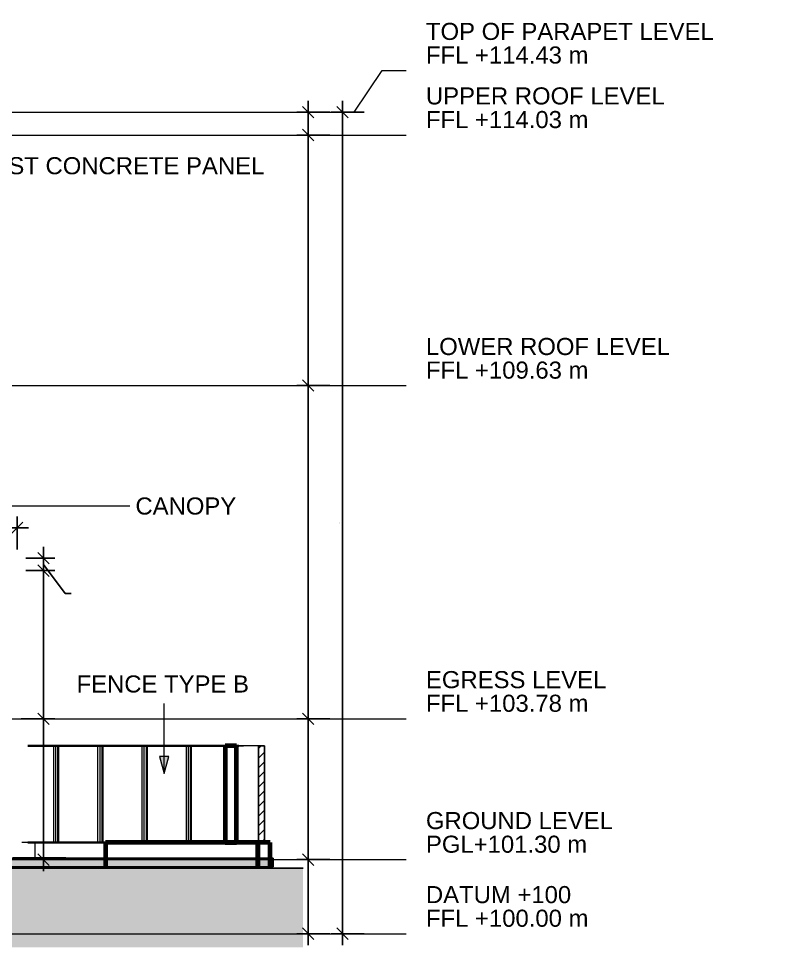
# Model space of a CAD drawing. Header units: millimetres. Extents: x -1379 to 1385823, y -4884429 to 548763.
# Drawn here: x 624407 to 637872, y -2305712 to -2289401 of the extents above; entities that cross this region are included whole.
import ezdxf

# ---------------------------------------------------------------- set-up
doc = ezdxf.new("R2010")
doc.units = ezdxf.units.MM
doc.linetypes.add('Centre', pattern=[31.75, 6.35, -4.7625, 15.875, -4.7625])
doc.layers.add('000 - D I M', color=7, linetype='Continuous')
for name, color, linetype, lineweight in [('A-DETL-GENF', 7, 'Continuous', 35), ('A-DETL-THIN', 7, 'Continuous', 25), ('A-FLOR-FNSH', 7, 'Continuous', 70), ('A-FLOR-LEVL', 7, 'Continuous', 9), ('A-FLOR-PATT', 7, 'Continuous', 70), ('A-GENM', 7, 'Continuous', 35), ('A-GLAZ-CURT', 7, 'Continuous', 35), ('A-GLAZ-CWMG', 7, 'Continuous', 35), ('A-WALL', 7, 'Continuous', 70), ('A-WALL-PATT', 7, 'Continuous', 70), ('G-ANNO-TEXT', 7, 'Continuous', 9), ('WALL-E', 7, 'Continuous', 50)]:
    doc.layers.add(name, color=color, linetype=linetype, lineweight=lineweight)
doc.styles.add('ARIAL', font='arial.ttf')
doc.styles.add('Arial_2', font='arial.ttf', dxfattribs={"height": 3})
doc.dimstyles.new('DPA-DIM-3_0_T-T', dxfattribs={"dimscale": 304.8, "dimtxt": 306.07782, "dimasz": 0.656168, "dimexe": 0.656168, "dimexo": 0.0625, "dimgap": 0.164042, "dimtad": 1, "dimdec": 0, "dimzin": 0, "dimdsep": 46, "dimtxsty": 'Arial_2', "dimblk1": 'OBLIQUE', "dimblk2": 'OBLIQUE', "dimsah": 1, "dimcen": 0.09, "dimdle": 0.656168, "dimclrd": 7, "dimclre": 7, "dimclrt": 7, "dimadec": 8, "dimazin": 0, "dimtfac": 1, "dimtdec": 4, "dimtix": 1, "dimtmove": 0, "dimatfit": 3, "dimfxl": 1.312336, "dimfxlon": 1, "dimtvp": 1, "dimtolj": 1, "dimtzin": 0, "dimarcsym": 2})
doc.dimstyles.new('DPA-DIM-3_0_T-T_1', dxfattribs={"dimscale": 304.8, "dimtxt": 306.07782, "dimasz": 0.656168, "dimexe": 0.656168, "dimexo": 0.0625, "dimgap": 0.164042, "dimtad": 1, "dimdec": 0, "dimzin": 0, "dimdsep": 46, "dimtxsty": 'Arial_2', "dimblk1": 'OBLIQUE', "dimblk2": 'OBLIQUE', "dimsah": 1, "dimcen": 0.09, "dimdle": 0.656168, "dimclrd": 7, "dimclre": 7, "dimclrt": 7, "dimadec": 8, "dimazin": 0, "dimtfac": 1, "dimtdec": 4, "dimtix": 1, "dimtmove": 1, "dimatfit": 3, "dimfxl": 1.312336, "dimfxlon": 1, "dimtvp": 1, "dimtolj": 1, "dimtzin": 0, "dimarcsym": 2})
pattern_1 = [(88.182, (2318155.625, 0), (-1.06917921, 33.67587044), []), (91.818, (2318155.625, 0), (-3.20698401, 33.67621035), [84.232, -50.539])]

# ---------------------------------------------------------------- blocks, each defined once
blk = doc.blocks.new('Rectangular Mullion - Mullion_Beam 300x700-5464522-IV01 - ELEVATION 4')
at = {"layer": 'A-GLAZ-CWMG', "color": 7, "lineweight": 70}
for p, q in [((2321797, 101600), (2319597, 101600)), ((2319597, 101600), (2319597, 101150))]:
    blk.add_line(p, q, dxfattribs=at)
blk = doc.blocks.new('Rectangular Mullion - Column 200x200-5462614-IV01 - ELEVATION 4')
at = {"layer": 'A-GLAZ-CWMG', "color": 7, "lineweight": 70}
for p, q in [((2321897, 103300), (2321697, 103300)), ((2321697, 103300), (2321697, 101600)), ((2321897, 101600), (2321897, 103300)), ((2321697, 101600), (2321897, 101600))]:
    blk.add_line(p, q, dxfattribs=at)
at = {"layer": 'A-GLAZ-CWMG', "color": 7, "lineweight": 9}
for q in [(2321697, 101600), (2321697, 103300)]:
    blk.add_line((2321697, 103300), q, dxfattribs=at)
blk = doc.blocks.new('Curtain Panel Blockwork - Precast-5464527-IV01 - ELEVATION 4')
at = {"layer": 'A-GLAZ-CURT', "color": 7}
for p, q in [((2318233, 103300), (2318732, 103300)), ((2318830, 103300), (2318335, 103300)), ((2318732, 103300), (2318830, 103300)), ((2318732, 101600), (2318233, 101600)), ((2318335, 101600), (2318830, 101600)), ((2318830, 101600), (2318732, 101600))]:
    blk.add_line(p, q, dxfattribs=at)
blk = doc.blocks.new('Rectangular Mullion - Mullion_Beam 300x700-5940329-IV01 - ELEVATION 4')
at = {"layer": 'A-GLAZ-CWMG', "color": 7, "lineweight": 9}
blk.add_line((2322170, 101600), (2321759, 101600), dxfattribs=at)
at = {"layer": 'A-GLAZ-CWMG', "color": 7, "lineweight": 70}
for p, q in [((2322490, 101600), (2322272, 101600)), ((2322272, 101600), (2322272, 101150)), ((2322490, 101150), (2322490, 101600))]:
    blk.add_line(p, q, dxfattribs=at)
blk = doc.blocks.new('Rectangular Mullion - Column 200x200-V158-IV01 - ELEVATION 4')
at = {"layer": 'A-GLAZ-CWMG', "color": 7, "lineweight": 9}
for p, q in [((2321986, 103300), (2321790, 103300)), ((2321790, 103300), (2321827, 103300)), ((2321827, 103300), (2322023, 103300)), ((2322023, 103300), (2321986, 103300)), ((2321827, 101600), (2321790, 101600)), ((2321790, 101600), (2321986, 101600)), ((2322023, 101600), (2321827, 101600)), ((2321986, 101600), (2322023, 101600))]:
    blk.add_line(p, q, dxfattribs=at)
blk = doc.blocks.new('Curtain Panel Blockwork - Precast-V159-IV01 - ELEVATION 4')
at = {"layer": 'A-GLAZ-CURT', "color": 7}
for p, q in [((2321197, 103300), (2321099, 103300)), ((2321099, 103300), (2321839, 103300)), ((2321099, 101600), (2321099, 103300)), ((2321937, 103300), (2321197, 103300)), ((2321839, 103300), (2321937, 103300)), ((2321839, 101600), (2321099, 101600)), ((2321099, 101600), (2321197, 101600)), ((2321197, 101600), (2321937, 101600)), ((2321937, 101600), (2321839, 101600))]:
    blk.add_line(p, q, dxfattribs=at)
blk = doc.blocks.new('Rectangular Mullion - Mullion_Beam 300x700-V160-IV01 - ELEVATION 4')
at = {"layer": 'A-GLAZ-CWMG', "color": 7, "lineweight": 9}
for p, q in [((2321759, 101600), (2320982, 101600)), ((2322054, 101600), (2321277, 101600))]:
    blk.add_line(p, q, dxfattribs=at)
blk = doc.blocks.new('Rectangular Mullion - Column 200x200-V161-IV01 - ELEVATION 4')
at = {"layer": 'A-GLAZ-CWMG', "color": 7, "lineweight": 9}
for p, q in [((2318880, 103300), (2318683, 103300)), ((2318683, 103300), (2318720, 103300)), ((2318683, 103300), (2318683, 101600)), ((2318720, 103300), (2318917, 103300)), ((2318720, 103300), (2318720, 101600)), ((2318917, 103300), (2318880, 103300)), ((2318720, 101600), (2318683, 101600)), ((2318683, 101600), (2318880, 101600)), ((2318917, 101600), (2318720, 101600)), ((2318880, 101600), (2318917, 101600))]:
    blk.add_line(p, q, dxfattribs=at)
blk = doc.blocks.new('Rectangular Mullion - Mullion_Beam 300x700-5465530-IV01 - ELEVATION 4')
at = {"layer": 'A-GLAZ-CWMG', "color": 7, "lineweight": 9}
for p, q in [((2318652, 101600), (2318131, 101600)), ((2318947, 101600), (2318436, 101600))]:
    blk.add_line(p, q, dxfattribs=at)
blk = doc.blocks.new('Rectangular Mullion - Mullion_Beam 300x700-5940328-IV01 - ELEVATION 4')
at = {"layer": 'A-GLAZ-CWMG', "color": 7, "lineweight": 70}
for p, q in [((2322272, 101600), (2321797, 101600)), ((2322272, 101150), (2322272, 101600))]:
    blk.add_line(p, q, dxfattribs=at)
blk = doc.blocks.new('DPA_GM-Manhole Cover Type 2 - 600x600-V178-IV01 - ELEVATION 4')
at = {"layer": 'A-GENM', "lineweight": 9}
h = blk.add_hatch(dxfattribs=at)
h.set_pattern_fill('FP_70', style=0, pattern_type=2)
h.set_pattern_definition(pattern_1)
h.paths.add_polyline_path([(2318145, 101325), (2318147, 101325), (2318147, 101327), (2318143, 101327), (2318143, 101325)])
h = blk.add_hatch(dxfattribs=at)
h.set_pattern_fill('FP_71', style=0, pattern_type=2)
h.set_pattern_definition([(53.901, (2307336.18, 0), (-24.55651, 33.676058), []), (126.099, (2307336.18, 0), (-73.668976, 33.676412), [104.196, -62.518])])
h.paths.add_polyline_path([(2318147, 101325), (2318153, 101325), (2318153, 101327), (2318147, 101327)])
h = blk.add_hatch(dxfattribs=at)
h.set_pattern_fill('FP_70', style=0, pattern_type=2)
h.set_pattern_definition(pattern_1)
h.paths.add_polyline_path([(2318157, 101325), (2318157, 101327), (2318153, 101327), (2318153, 101325)])
h = blk.add_hatch(dxfattribs=at)
h.set_pattern_fill('FP_73', style=0, pattern_type=2)
h.set_pattern_definition([(53.901, (2307191.017, 0), (-24.55651, 33.676058), []), (126.099, (2307191.017, 0), (-73.668976, 33.676412), [104.196, -62.518])])
h.paths.add_polyline_path([(2318239, 101325), (2318239, 101327), (2318157, 101327), (2318157, 101325), (2318227, 101325)])
h = blk.add_hatch(dxfattribs=at)
h.set_pattern_fill('FP_62', style=0, pattern_type=2)
h.set_pattern_definition([(45.014, (2296932.696, 0), (-33.658734, 33.676222), []), (134.986, (2296932.696, 0), (-100.97723, 33.67518), [119.033, -71.42])])
h.paths.add_polyline_path([(2318659, 101325), (2318659, 101327), (2318239, 101327), (2318239, 101325)])
h = blk.add_hatch(dxfattribs=at)
h.set_pattern_fill('FP_72', style=0, pattern_type=2)
h.set_pattern_definition([(55.616, (2308193.824, 0), (-23.04434, 33.676178), []), (124.384, (2308193.824, 0), (-69.13362, 33.675858), [102.015, -61.209])])
h.paths.add_polyline_path([(2318736, 101325), (2318736, 101327), (2318659, 101327), (2318659, 101325)])
at = {"layer": 'A-GENM', "color": 7}
for p, q in [((2317976, 101325), (2318875, 101325)), ((2318004, 101325), (2317976, 101325)), ((2318904, 101325), (2318004, 101325)), ((2318145, 101325), (2318125, 101325)), ((2318125, 101325), (2318735, 101325)), ((2318125, 101325), (2318145, 101325)), ((2318735, 101325), (2318125, 101325)), ((2318730, 101325), (2318130, 101325)), ((2318130, 101325), (2318149, 101325)), ((2318141, 101325), (2318159, 101325)), ((2318720, 101325), (2318141, 101325)), ((2318221, 101327), (2318143, 101327)), ((2318143, 101327), (2318147, 101327)), ((2318143, 101327), (2318143, 101325)), ((2318147, 101325), (2318143, 101325)), ((2318143, 101325), (2318221, 101325)), ((2318145, 101325), (2318754, 101325)), ((2318145, 101325), (2318754, 101325)), ((2318147, 101327), (2318230, 101327)), ((2318147, 101325), (2318147, 101327)), ((2318230, 101325), (2318147, 101325)), ((2318149, 101325), (2318749, 101325)), ((2318230, 101327), (2318153, 101327)), ((2318153, 101327), (2318157, 101327)), ((2318153, 101327), (2318153, 101325)), ((2318157, 101325), (2318153, 101325)), ((2318153, 101325), (2318230, 101325)), ((2318153, 101325), (2318168, 101325)), ((2318167, 101325), (2318153, 101325)), ((2318157, 101327), (2318239, 101327)), ((2318157, 101325), (2318157, 101327)), ((2318239, 101325), (2318157, 101325)), ((2318159, 101325), (2318739, 101325)), ((2318160, 101325), (2318174, 101325)), ((2318175, 101325), (2318160, 101325)), ((2318163, 101325), (2318177, 101325)), ((2318176, 101325), (2318163, 101325)), ((2318167, 101325), (2318181, 101325)), ((2318168, 101325), (2318181, 101325)), ((2318170, 101325), (2318184, 101325)), ((2318185, 101325), (2318170, 101325)), ((2318174, 101325), (2318189, 101325)), ((2318175, 101325), (2318189, 101325)), ((2318176, 101325), (2318191, 101325)), ((2318177, 101325), (2318191, 101325)), ((2318184, 101325), (2318198, 101325)), ((2318185, 101325), (2318198, 101325)), ((2318640, 101327), (2318221, 101327)), ((2318221, 101325), (2318640, 101325)), ((2318230, 101327), (2318649, 101327)), ((2318650, 101327), (2318230, 101327)), ((2318649, 101325), (2318230, 101325)), ((2318230, 101325), (2318650, 101325)), ((2318239, 101327), (2318659, 101327)), ((2318239, 101327), (2318239, 101325)), ((2318659, 101325), (2318239, 101325)), ((2318728, 101327), (2318640, 101327)), ((2318640, 101325), (2318728, 101325)), ((2318649, 101327), (2318732, 101327)), ((2318732, 101325), (2318649, 101325)), ((2318732, 101327), (2318650, 101327)), ((2318650, 101325), (2318732, 101325)), ((2318659, 101327), (2318736, 101327)), ((2318659, 101325), (2318659, 101327)), ((2318736, 101325), (2318659, 101325)), ((2318695, 101325), (2318681, 101325)), ((2318696, 101325), (2318681, 101325)), ((2318703, 101325), (2318688, 101325)), ((2318702, 101325), (2318688, 101325)), ((2318704, 101325), (2318691, 101325)), ((2318705, 101325), (2318691, 101325)), ((2318695, 101325), (2318710, 101325)), ((2318710, 101325), (2318696, 101325)), ((2318713, 101325), (2318698, 101325)), ((2318712, 101325), (2318698, 101325)), ((2318717, 101325), (2318702, 101325)), ((2318703, 101325), (2318717, 101325)), ((2318704, 101325), (2318719, 101325)), ((2318719, 101325), (2318705, 101325)), ((2318726, 101325), (2318712, 101325)), ((2318713, 101325), (2318726, 101325)), ((2318739, 101325), (2318720, 101325)), ((2318732, 101327), (2318728, 101327)), ((2318728, 101325), (2318732, 101325)), ((2318749, 101325), (2318730, 101325)), ((2318736, 101327), (2318732, 101327)), ((2318732, 101325), (2318736, 101325)), ((2318735, 101325), (2318754, 101325)), ((2318754, 101325), (2318735, 101325)), ((2318736, 101325), (2318736, 101327)), ((2318875, 101325), (2318904, 101325)), ((2317976, 101150), (2317976, 101175)), ((2318004, 101175), (2318004, 101150)), ((2318904, 101175), (2318904, 101150))]:
    blk.add_line(p, q, dxfattribs=at)
blk = doc.blocks.new('DPA_GM-Manhole Cover Type 2 - 600x600-V183-IV01 - ELEVATION 4')
at = {"layer": 'A-GENM', "color": 7}
for p, q in [((2317990, 101325), (2318890, 101325)), ((2318890, 101325), (2317990, 101325)), ((2318135, 101325), (2318745, 101325)), ((2318135, 101325), (2318745, 101325)), ((2318135, 101325), (2318745, 101325)), ((2318745, 101325), (2318135, 101325)), ((2318740, 101325), (2318140, 101325)), ((2318140, 101325), (2318740, 101325)), ((2318230, 101327), (2318150, 101327)), ((2318150, 101327), (2318230, 101327)), ((2318230, 101327), (2318150, 101327)), ((2318150, 101327), (2318230, 101327)), ((2318150, 101325), (2318730, 101325)), ((2318730, 101325), (2318150, 101325)), ((2318230, 101325), (2318150, 101325)), ((2318150, 101325), (2318230, 101325)), ((2318230, 101325), (2318150, 101325)), ((2318150, 101325), (2318230, 101325)), ((2318230, 101327), (2318650, 101327)), ((2318650, 101327), (2318230, 101327)), ((2318230, 101327), (2318650, 101327)), ((2318650, 101327), (2318230, 101327)), ((2318230, 101325), (2318650, 101325)), ((2318650, 101325), (2318230, 101325)), ((2318230, 101325), (2318650, 101325)), ((2318650, 101325), (2318230, 101325)), ((2318650, 101327), (2318735, 101327)), ((2318735, 101327), (2318650, 101327)), ((2318650, 101327), (2318730, 101327)), ((2318730, 101327), (2318650, 101327)), ((2318650, 101325), (2318735, 101325)), ((2318735, 101325), (2318650, 101325)), ((2318650, 101325), (2318730, 101325)), ((2318730, 101325), (2318650, 101325))]:
    blk.add_line(p, q, dxfattribs=at)
blk = doc.blocks.new('_Oblique')
at = {"color": 7, "linetype": 'ByBlock', "lineweight": -2}
blk.add_line((-0.5, -0.5), (0.5, 0.5), dxfattribs=at)
blk = doc.blocks.new('*D1880')
at = {"layer": '000 - D I M', "color": 7, "lineweight": -2, "transparency": 16777216}
for p, q in [((629493, -2290846), (629493, -2291646)), ((629873, -2291046), (629293, -2291046)), ((629873, -2291446), (629293, -2291446))]:
    blk.add_line(p, q, dxfattribs=at)
at = {"layer": 'Defpoints', "color": 7, "transparency": 16777216}
for p in [(629893, -2291046), (629493, -2291446), (629893, -2291446)]:
    blk.add_point(p, dxfattribs=at)
at = {"layer": '000 - D I M', "color": 7, "lineweight": -2, "transparency": 16777216, "xscale": 200, "yscale": 200, "zscale": 200}
for p, rotation in [((629493, -2291046), 90), ((629493, -2291446), 270)]:
    blk.add_blockref('_Oblique', p, dxfattribs=dict(at, rotation=rotation))
at = {"layer": '000 - D I M', "color": 7, "transparency": 16777216, "insert": (629441, -2291246), "char_height": 3, "width": 830.65, "attachment_point": 5, "rotation": 90, "style": 'Arial_2'}
blk.add_mtext('\\A1;400', dxfattribs=at)
blk = doc.blocks.new('*D1881')
at = {"layer": '000 - D I M', "color": 7, "lineweight": -2, "transparency": 16777216}
for p, q in [((629493, -2291246), (629493, -2296046)), ((629873, -2291446), (629293, -2291446)), ((629873, -2295846), (629293, -2295846))]:
    blk.add_line(p, q, dxfattribs=at)
at = {"layer": 'Defpoints', "color": 7, "transparency": 16777216}
for p in [(629893, -2291446), (629493, -2295846), (629893, -2295846)]:
    blk.add_point(p, dxfattribs=at)
at = {"layer": '000 - D I M', "color": 7, "lineweight": -2, "transparency": 16777216, "xscale": 200, "yscale": 200, "zscale": 200}
for p, rotation in [((629493, -2291446), 90), ((629493, -2295846), 270)]:
    blk.add_blockref('_Oblique', p, dxfattribs=dict(at, rotation=rotation))
at = {"layer": '000 - D I M', "color": 7, "transparency": 16777216, "insert": (629441, -2293646), "char_height": 3, "width": 1107.53, "attachment_point": 5, "rotation": 90, "style": 'Arial_2'}
blk.add_mtext('\\A1;4400', dxfattribs=at)
blk = doc.blocks.new('*D1882')
at = {"layer": '000 - D I M', "color": 7, "lineweight": -2, "transparency": 16777216}
for p, q in [((629493, -2295646), (629493, -2301896)), ((629873, -2295846), (629293, -2295846)), ((629873, -2301696), (629293, -2301696))]:
    blk.add_line(p, q, dxfattribs=at)
at = {"layer": 'Defpoints', "color": 7, "transparency": 16777216}
for p in [(629893, -2295846), (629493, -2301696), (629893, -2301696)]:
    blk.add_point(p, dxfattribs=at)
at = {"layer": '000 - D I M', "color": 7, "lineweight": -2, "transparency": 16777216, "xscale": 200, "yscale": 200, "zscale": 200}
for p, rotation in [((629493, -2295846), 90), ((629493, -2301696), 270)]:
    blk.add_blockref('_Oblique', p, dxfattribs=dict(at, rotation=rotation))
at = {"layer": '000 - D I M', "color": 7, "transparency": 16777216, "insert": (629441, -2298771), "char_height": 3, "width": 1107.53, "attachment_point": 5, "rotation": 90, "style": 'Arial_2'}
blk.add_mtext('\\A1;5850', dxfattribs=at)
blk = doc.blocks.new('*D1883')
at = {"layer": '000 - D I M', "color": 7, "lineweight": -2, "transparency": 16777216}
for p, q in [((629493, -2301496), (629493, -2304371)), ((629873, -2301696), (629293, -2301696)), ((629873, -2304171), (629293, -2304171))]:
    blk.add_line(p, q, dxfattribs=at)
at = {"layer": 'Defpoints', "color": 7, "transparency": 16777216}
for p in [(629893, -2301696), (629493, -2304171), (629893, -2304171)]:
    blk.add_point(p, dxfattribs=at)
at = {"layer": '000 - D I M', "color": 7, "lineweight": -2, "transparency": 16777216, "xscale": 200, "yscale": 200, "zscale": 200}
for p, rotation in [((629493, -2301696), 90), ((629493, -2304171), 270)]:
    blk.add_blockref('_Oblique', p, dxfattribs=dict(at, rotation=rotation))
at = {"layer": '000 - D I M', "color": 7, "transparency": 16777216, "insert": (629441, -2302933), "char_height": 3, "width": 1107.53, "attachment_point": 5, "rotation": 90, "style": 'Arial_2'}
blk.add_mtext('\\A1;2475', dxfattribs=at)
blk = doc.blocks.new('*D1884')
at = {"layer": '000 - D I M', "color": 7, "lineweight": -2, "transparency": 16777216}
for p, q in [((629493, -2303971), (629493, -2305671)), ((629873, -2304171), (629293, -2304171)), ((629873, -2305471), (629293, -2305471))]:
    blk.add_line(p, q, dxfattribs=at)
at = {"layer": 'Defpoints', "color": 7, "transparency": 16777216}
for p in [(629893, -2304171), (629493, -2305471), (629893, -2305471)]:
    blk.add_point(p, dxfattribs=at)
at = {"layer": '000 - D I M', "color": 7, "lineweight": -2, "transparency": 16777216, "xscale": 200, "yscale": 200, "zscale": 200}
for p, rotation in [((629493, -2304171), 90), ((629493, -2305471), 270)]:
    blk.add_blockref('_Oblique', p, dxfattribs=dict(at, rotation=rotation))
at = {"layer": '000 - D I M', "color": 7, "transparency": 16777216, "insert": (629441, -2304821), "char_height": 3, "width": 1107.53, "attachment_point": 5, "rotation": 90, "style": 'Arial_2'}
blk.add_mtext('\\A1;1300', dxfattribs=at)
blk = doc.blocks.new('*D1885')
at = {"layer": '000 - D I M', "color": 7, "lineweight": -2, "transparency": 16777216}
for p, q in [((630093, -2290846), (630093, -2305671)), ((630473, -2291046), (629893, -2291046)), ((630473, -2305471), (629893, -2305471))]:
    blk.add_line(p, q, dxfattribs=at)
at = {"layer": 'Defpoints', "color": 7, "transparency": 16777216}
for p in [(630493, -2291046), (630093, -2305471), (630493, -2305471)]:
    blk.add_point(p, dxfattribs=at)
at = {"layer": '000 - D I M', "color": 7, "lineweight": -2, "transparency": 16777216, "xscale": 200, "yscale": 200, "zscale": 200}
for p, rotation in [((630093, -2291046), 90), ((630093, -2305471), 270)]:
    blk.add_blockref('_Oblique', p, dxfattribs=dict(at, rotation=rotation))
at = {"layer": '000 - D I M', "color": 7, "transparency": 16777216, "insert": (630041, -2298258), "char_height": 3, "width": 1384.41, "attachment_point": 5, "rotation": 90, "style": 'Arial_2'}
blk.add_mtext('\\A1;14425', dxfattribs=at)
blk = doc.blocks.new('*D1886')
at = {"layer": '000 - D I M', "color": 7, "lineweight": -2, "transparency": 16777216}
for p, q in [((624846, -2301496), (624846, -2304371)), ((624451, -2301696), (625046, -2301696)), ((624465, -2304171), (625046, -2304171))]:
    blk.add_line(p, q, dxfattribs=at)
at = {"layer": 'Defpoints', "color": 7, "transparency": 16777216}
for p in [(624431, -2301696), (624446, -2304171), (624846, -2304171)]:
    blk.add_point(p, dxfattribs=at)
at = {"layer": '000 - D I M', "color": 7, "lineweight": -2, "transparency": 16777216, "xscale": 200, "yscale": 200, "zscale": 200}
for p, rotation in [((624846, -2301696), 90), ((624846, -2304171), 270)]:
    blk.add_blockref('_Oblique', p, dxfattribs=dict(at, rotation=rotation))
at = {"layer": '000 - D I M', "color": 7, "transparency": 16777216, "insert": (624794, -2302933), "char_height": 3, "width": 1107.53, "attachment_point": 5, "rotation": 90, "style": 'Arial_2'}
blk.add_mtext('\\A1;2475', dxfattribs=at)
blk = doc.blocks.new('*D1898')
at = {"layer": '000 - D I M', "color": 7, "lineweight": -2, "transparency": 16777216}
for p, q in [((624846, -2298676), (624846, -2299296)), ((624533, -2298876), (625046, -2298876)), ((624846, -2298986), (625225, -2299497)), ((624533, -2299096), (625046, -2299096)), ((625225, -2299497), (625332, -2299497))]:
    blk.add_line(p, q, dxfattribs=at)
at = {"layer": 'Defpoints', "color": 7, "transparency": 16777216}
for p in [(624514, -2298876), (624514, -2299096), (624846, -2299096)]:
    blk.add_point(p, dxfattribs=at)
at = {"layer": '000 - D I M', "color": 7, "lineweight": -2, "transparency": 16777216, "xscale": 200, "yscale": 200, "zscale": 200}
for p, rotation in [((624846, -2298876), 90), ((624846, -2299096), 270)]:
    blk.add_blockref('_Oblique', p, dxfattribs=dict(at, rotation=rotation))
at = {"layer": '000 - D I M', "color": 7, "transparency": 16777216, "insert": (625273, -2299445), "char_height": 3, "width": 830.65, "attachment_point": 1, "rotation": 90, "line_spacing_factor": 0.941778, "style": 'Arial_2'}
blk.add_mtext('\\A1;220', dxfattribs=at)
blk = doc.blocks.new('*D1899')
at = {"layer": '000 - D I M', "color": 7, "lineweight": -2, "transparency": 16777216}
for p, q in [((624846, -2298896), (624846, -2301896)), ((624533, -2299096), (625046, -2299096)), ((624465, -2301696), (625046, -2301696))]:
    blk.add_line(p, q, dxfattribs=at)
at = {"layer": 'Defpoints', "color": 7, "transparency": 16777216}
for p in [(624514, -2299096), (624446, -2301696), (624846, -2301696)]:
    blk.add_point(p, dxfattribs=at)
at = {"layer": '000 - D I M', "color": 7, "lineweight": -2, "transparency": 16777216, "xscale": 200, "yscale": 200, "zscale": 200}
for p, rotation in [((624846, -2299096), 90), ((624846, -2301696), 270)]:
    blk.add_blockref('_Oblique', p, dxfattribs=dict(at, rotation=rotation))
at = {"layer": '000 - D I M', "color": 7, "transparency": 16777216, "insert": (624794, -2300396), "char_height": 3, "width": 1107.53, "attachment_point": 5, "rotation": 90, "style": 'Arial_2'}
blk.add_mtext('\\A1;2600', dxfattribs=at)
blk = doc.blocks.new('*D1913')
at = {"layer": '000 - D I M', "color": 7, "lineweight": -2, "transparency": 16777216}
for p, q in [((622033, -2297963), (622033, -2298543)), ((624383, -2298724), (624383, -2298143)), ((621833, -2298343), (624583, -2298343))]:
    blk.add_line(p, q, dxfattribs=at)
at = {"layer": 'Defpoints', "color": 7, "transparency": 16777216}
for p in [(622033, -2297943), (624383, -2298343), (624383, -2298743)]:
    blk.add_point(p, dxfattribs=at)
at = {"layer": '000 - D I M', "color": 7, "lineweight": -2, "transparency": 16777216, "xscale": 200, "yscale": 200, "zscale": 200, "rotation": 180}
blk.add_blockref('_Oblique', (622033, -2298343), dxfattribs=at)
at = {"layer": '000 - D I M', "color": 7, "lineweight": -2, "transparency": 16777216, "xscale": 200, "yscale": 200, "zscale": 200}
blk.add_blockref('_Oblique', (624383, -2298343), dxfattribs=at)
at = {"layer": '000 - D I M', "color": 7, "transparency": 16777216, "insert": (623208, -2298292), "char_height": 3, "width": 1107.53, "attachment_point": 5, "style": 'Arial_2'}
blk.add_mtext('\\A1;2350', dxfattribs=at)

msp = doc.modelspace()

# ---------------------------------------------------------------- hatches: boundary and pattern name
at = {"layer": 'A-DETL-GENF', "lineweight": 9}
h = msp.add_hatch(dxfattribs=at)
h.set_pattern_fill('FP_84', style=0, pattern_type=2)
h.set_pattern_definition([(45, (603264.26, -2405470.96), (0, 449.0128), [317.5, -317.5]), (45, (603180.08, -2405386.77), (0, 449.0128), [317.5, -317.5]), (45, (603095.9, -2405302.58), (0, 449.0128), [317.5, -317.5]), (135, (603095.9, -2405246.45), (-449.0128, 3e-14), [317.5, -317.5]), (135, (603180.08, -2405162.26), (-449.0128, 3e-14), [317.5, -317.5]), (135, (603264.26, -2405078.07), (-449.0128, 3e-14), [317.5, -317.5])])
h.paths.add_polyline_path([(615365.3, -2305712.1), (629403.2, -2305712.1), (629403.2, -2304321), (598422.9, -2304321), (598422.9, -2305712.1), (614881.2, -2305712.1)])
at = {"layer": 'A-FLOR-PATT', "lineweight": 35}
msp.add_hatch(color=7, dxfattribs=at).paths.add_polyline_path([(625530.7, -2304296), (628876.4, -2304296), (628876.4, -2304146), (622012.8, -2304146), (622012.8, -2304296), (624562.5, -2304296)])
at = {"layer": 'A-WALL-PATT', "lineweight": 9}
h = msp.add_hatch(dxfattribs=at)
h.set_pattern_fill('FP_83', style=0, pattern_type=2)
h.set_pattern_definition([(45, (603264.26, -2405470.96), (-84.85281, 84.85281), [])])
h.paths.add_polyline_path([(628622, -2303871), (628723.8, -2303871), (628723.8, -2302171), (628622, -2302171)])
at = {"layer": 'G-ANNO-TEXT'}
msp.add_hatch(color=7, dxfattribs=at).paths.add_polyline_path([(626963.2, -2302658.6), (627043.6, -2302358.6), (626882.8, -2302358.6)])

# ---------------------------------------------------------------- linework, layer by layer
at = {"layer": 'A-DETL-THIN', "color": 7}
msp.add_line((629403.2, -2304321), (598422.9, -2304321), dxfattribs=at)
at = {"layer": 'A-FLOR-FNSH', "color": 7, "lineweight": 25}
for p, q in [((628876.4, -2304146), (622012.8, -2304146)), ((628876.4, -2304296), (628876.4, -2304146)), ((622012.8, -2304296), (628876.4, -2304296))]:
    msp.add_line(p, q, dxfattribs=at)
at = {"layer": 'A-FLOR-LEVL', "color": 7}
for p, q in [((630300.4, -2291046), (630792.6, -2290312.8)), ((630792.6, -2290312.8), (631213.7, -2290312.8))]:
    msp.add_line(p, q, dxfattribs=at)
at = {"layer": 'A-FLOR-LEVL', "color": 7, "linetype": 'Centre'}
for p, q in [((601234.6, -2291046), (630300.4, -2291046)), ((601234.6, -2291446), (631213.7, -2291446)), ((601234.6, -2295846), (631213.7, -2295846)), ((601234.6, -2301696), (631213.7, -2301696)), ((601234.6, -2304171), (631213.7, -2304171)), ((601234.6, -2305471), (631213.7, -2305471))]:
    msp.add_line(p, q, dxfattribs=at)
at = {"layer": 'A-WALL', "color": 7, "lineweight": 25}
for p, q in [((628622, -2302171), (628622, -2303871)), ((628723.8, -2302171), (628622, -2302171)), ((628723.8, -2303871), (628723.8, -2302171)), ((628622, -2303871), (628723.8, -2303871))]:
    msp.add_line(p, q, dxfattribs=at)
at = {"layer": 'G-ANNO-TEXT', "color": 7}
for p, q in [((624136.9, -2297960.6), (626359.3, -2297960.6)), ((626963.2, -2302658.6), (626963.2, -2301428.3)), ((627043.6, -2302358.6), (626882.8, -2302358.6)), ((626882.8, -2302358.6), (626963.2, -2302658.6)), ((626963.2, -2302658.6), (627043.6, -2302358.6))]:
    msp.add_line(p, q, dxfattribs=at)
at = {"layer": 'WALL-E', "color": 7, "lineweight": 9}
for p, q in [((628622, -2302171), (628210.7, -2302171)), ((624697.7, -2303871), (624466.1, -2303871)), ((624697.7, -2304144), (624697.7, -2303871)), ((624992.5, -2303871), (624697.7, -2303871)), ((624771.3, -2303871), (624992.5, -2303871)), ((628210.7, -2303871), (628622, -2303871))]:
    msp.add_line(p, q, dxfattribs=at)

# ---------------------------------------------------------------- block references
at = {"layer": 'A-GENM', "color": 7}
for name in ['DPA_GM-Manhole Cover Type 2 - 600x600-V178-IV01 - ELEVATION 4', 'DPA_GM-Manhole Cover Type 2 - 600x600-V183-IV01 - ELEVATION 4']:
    msp.add_blockref(name, (-1693665, -2405471), dxfattribs=at)
at = {"layer": 'A-GLAZ-CURT', "color": 7}
for name, p in [('Curtain Panel Blockwork - Precast-5464527-IV01 - ELEVATION 4', (-1693665, -2405471)), ('Curtain Panel Blockwork - Precast-V159-IV01 - ELEVATION 4', (-1695994.9, -2405471)), ('Curtain Panel Blockwork - Precast-V159-IV01 - ELEVATION 4', (-1695218.2, -2405471)), ('Curtain Panel Blockwork - Precast-V159-IV01 - ELEVATION 4', (-1694441.6, -2405471)), ('Curtain Panel Blockwork - Precast-V159-IV01 - ELEVATION 4', (-1693665, -2405471))]:
    msp.add_blockref(name, p, dxfattribs=at)
at = {"layer": 'A-GLAZ-CWMG', "color": 7, "lineweight": 9}
for name, p in [('Rectangular Mullion - Column 200x200-V161-IV01 - ELEVATION 4', (-1693665, -2405471)), ('Rectangular Mullion - Column 200x200-V161-IV01 - ELEVATION 4', (-1692888.3, -2405471)), ('Rectangular Mullion - Column 200x200-V161-IV01 - ELEVATION 4', (-1692111.7, -2405471)), ('Rectangular Mullion - Column 200x200-V161-IV01 - ELEVATION 4', (-1691335, -2405471)), ('Rectangular Mullion - Column 200x200-5462614-IV01 - ELEVATION 4', (-1693665, -2405471)), ('Rectangular Mullion - Column 200x200-V158-IV01 - ELEVATION 4', (-1693665, -2405471)), ('Rectangular Mullion - Mullion_Beam 300x700-5465530-IV01 - ELEVATION 4', (-1693665, -2405471)), ('Rectangular Mullion - Mullion_Beam 300x700-V160-IV01 - ELEVATION 4', (-1695994.9, -2405471)), ('Rectangular Mullion - Mullion_Beam 300x700-V160-IV01 - ELEVATION 4', (-1695218.2, -2405471)), ('Rectangular Mullion - Mullion_Beam 300x700-V160-IV01 - ELEVATION 4', (-1694441.6, -2405471)), ('Rectangular Mullion - Mullion_Beam 300x700-V160-IV01 - ELEVATION 4', (-1693665, -2405471)), ('Rectangular Mullion - Mullion_Beam 300x700-5940329-IV01 - ELEVATION 4', (-1693665, -2405471)), ('Rectangular Mullion - Mullion_Beam 300x700-5940328-IV01 - ELEVATION 4', (-1693665, -2405471))]:
    msp.add_blockref(name, p, dxfattribs=at)
at = {"layer": 'A-GLAZ-CWMG', "color": 7, "lineweight": 70}
msp.add_blockref('Rectangular Mullion - Mullion_Beam 300x700-5464522-IV01 - ELEVATION 4', (-1693665, -2405471), dxfattribs=at)

# ---------------------------------------------------------------- texts
at = {"layer": 'A-FLOR-LEVL', "color": 7, "char_height": 300, "attachment_point": 1, "style": 'ARIAL', "bg_fill": 3, "box_fill_scale": 1.25, "bg_fill_color": 256, "bg_fill_true_color": 13158600, "bg_fill_transparency": 0}
for s, insert, width in [('TOP OF PARAPET LEVEL', (631560, -2289476.4), 6237.129), ('UPPER ROOF LEVEL', (631560, -2290609.5), 5154.851), ('LOWER ROOF LEVEL', (631560, -2295009.5), 5299.154), ('EGRESS LEVEL', (631560, -2300859.5), 3904.218), ('GROUND LEVEL', (631560, -2303334.5), 4032.488), ('DATUM +100', (631560, -2304634.5), 3134.598)]:
    msp.add_mtext(s, dxfattribs=dict(at, insert=insert, width=width))
at = {"layer": 'G-ANNO-TEXT', "color": 7, "char_height": 300, "attachment_point": 1, "style": 'ARIAL'}
for s, insert, width in [('PRECAST CONCRETE PANEL', (622784.3, -2291835.2), 7303.373), ('CANOPY', (626459.3, -2297810.6), 2164.556), ('FENCE TYPE B', (625425.2, -2300935.9), 3719.83)]:
    msp.add_mtext(s, dxfattribs=dict(at, insert=insert, width=width))

# ---------------------------------------------------------------- dimensions: what is measured, and where the dimension line sits
at = {"layer": '000 - D I M', "color": 7}
for base, p1, p2, override, picture, middle in [((629492.5, -2291446), (629892.5, -2291046), (629892.5, -2291446), {"dimpost": '<>', "dimclrd": 7, "dimclre": 7, "dimclrt": 7, "dimfxl": 400}, '*D1880', (629441, -2291246)), ((630092.5, -2305471), (630492.5, -2291046), (630492.5, -2305471), {"dimpost": '<>', "dimclrd": 7, "dimclre": 7, "dimclrt": 7, "dimfxl": 14425}, '*D1885', (630041, -2298258.5)), ((629492.5, -2295846), (629892.5, -2291446), (629892.5, -2295846), {"dimpost": '<>', "dimclrd": 7, "dimclre": 7, "dimclrt": 7, "dimfxl": 4400}, '*D1881', (629441, -2293646)), ((629492.5, -2301696), (629892.5, -2295846), (629892.5, -2301696), {"dimpost": '<>', "dimclrd": 7, "dimclre": 7, "dimclrt": 7, "dimfxl": 5850}, '*D1882', (629441, -2298771)), ((624845.5, -2301696), (624514, -2299096), (624445.5, -2301696), {"dimpost": '<>', "dimclrd": 7, "dimclre": 7, "dimclrt": 7, "dimfxl": 2600.901314}, '*D1899', (624794, -2300396)), ((624845.5, -2304171), (624431.5, -2301696), (624445.5, -2304171), {"dimpost": '<>', "dimclrd": 7, "dimclre": 7, "dimclrt": 7, "dimfxl": 2475.039664}, '*D1886', (624794, -2302933.5)), ((629492.5, -2304171), (629892.5, -2301696), (629892.5, -2304171), {"dimpost": '<>', "dimclrd": 7, "dimclre": 7, "dimclrt": 7, "dimfxl": 2475}, '*D1883', (629441, -2302933.5)), ((629492.5, -2305471), (629892.5, -2304171), (629892.5, -2305471), {"dimpost": '<>', "dimclrd": 7, "dimclre": 7, "dimclrt": 7, "dimfxl": 1300}, '*D1884', (629441, -2304821))]:
    dim = msp.add_linear_dim(base=base, p1=p1, p2=p2, angle=90, dimstyle='DPA-DIM-3_0_T-T', override=override, dxfattribs=at)
    dim.commit()
    dim.dimension.update_dxf_attribs({"geometry": picture, "text_midpoint": middle})
dim = msp.add_linear_dim(base=(624382.8, -2298343.5), p1=(622032.8, -2297943.5), p2=(624382.8, -2298743.5), dimstyle='DPA-DIM-3_0_T-T', override={"dimpost": '<>', "dimclrd": 7, "dimclre": 7, "dimclrt": 7, "dimfxl": 2482.438317}, dxfattribs=at)
dim.commit()
dim.dimension.update_dxf_attribs({"geometry": '*D1913', "text_midpoint": (623207.8, -2298291.9)})
dim = msp.add_linear_dim(base=(624845.5, -2299096), p1=(624514, -2298876), p2=(624514, -2299096), angle=90, dimstyle='DPA-DIM-3_0_T-T_1', override={"dimpost": '<>', "dimclrd": 7, "dimclre": 7, "dimclrt": 7, "dimfxl": 220}, dxfattribs=at)
dim.commit()
dim.dimension.update_dxf_attribs({"geometry": '*D1898', "text_midpoint": (625275.5, -2299496.8), "dimtype": 160, "text_rotation": 90})

# ---------------------------------------------------------------- next in the draw order: texts
at = {"layer": 'A-FLOR-LEVL', "color": 7, "char_height": 300, "attachment_point": 1, "style": 'ARIAL', "bg_fill": 3, "box_fill_scale": 1.25, "bg_fill_color": 256, "bg_fill_true_color": 13158600, "bg_fill_transparency": 0}
for s, insert, width in [('FFL +114.43 m', (631560, -2289891.2), 3527.425), ('FFL +114.03 m', (631560, -2291024.3), 3527.425), ('FFL +109.63 m', (631560, -2295424.3), 3527.425), ('FFL +103.78 m', (631560, -2301274.3), 3527.425), ('PGL+101.30 m', (631560, -2303749.3), 3503.374), ('FFL +100.00 m', (631560, -2305049.3), 3527.425)]:
    msp.add_mtext(s, dxfattribs=dict(at, insert=insert, width=width))

doc.saveas('drawing.dxf')
